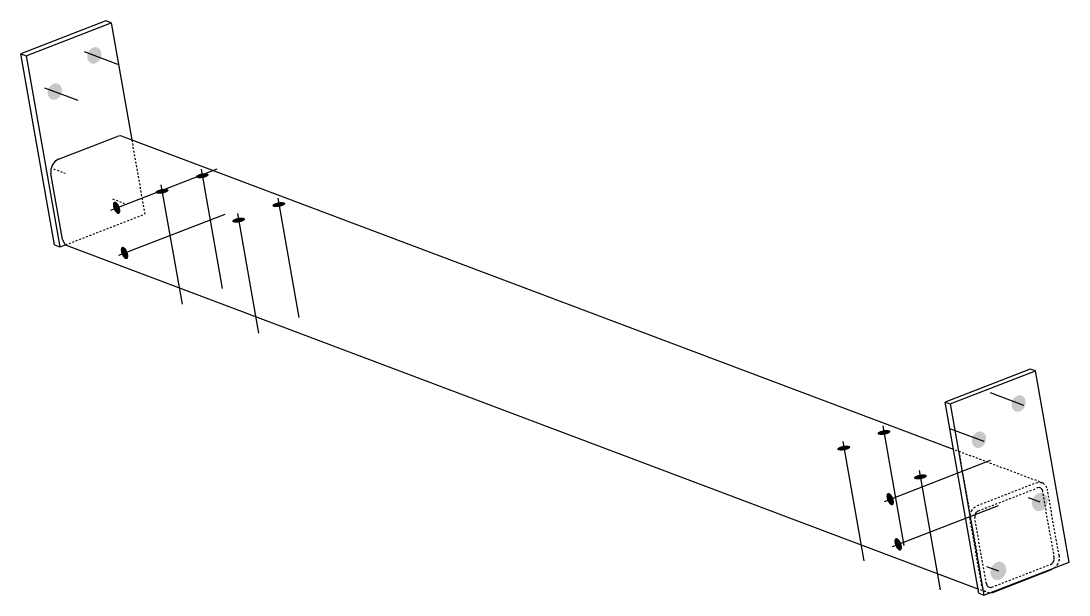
# Model space of a CAD drawing. Header units: millimetres. Extents: x 7 to 27937, y 5 to 621.
# Drawn here: x 26820 to 27937, y 10 to 621 of the extents above; entities that cross this region are included whole.
import ezdxf

# ---------------------------------------------------------------- set-up
doc = ezdxf.new("R2010")
doc.units = ezdxf.units.MM
doc.linetypes.add('DXK_LINE_DOT2', pattern=[3.9198, 1.9599, -1.9599])
doc.layers.add('STÅL', color=7, linetype='Continuous')

msp = doc.modelspace()

# ---------------------------------------------------------------- hatches: boundary and pattern name
at = {"layer": 'STÅL', "linetype": 'Continuous'}
for points in [[(26891.7, 587), (26892.5, 588.7), (26893.5, 590.2), (26894.8, 591.5), (26896.3, 592.4), (26897.8, 593), (26899.4, 593.3), (26901, 593.1), (26902.4, 592.6), (26903.7, 591.7), (26904.7, 590.4), (26905.5, 589), (26905.9, 587.3), (26906.1, 585.5), (26905.9, 583.7), (26905.4, 581.9), (26904.6, 580.2), (26903.5, 578.7), (26902.2, 577.4), (26900.7, 576.5), (26899.2, 575.9), (26897.6, 575.6), (26896.1, 575.8), (26894.6, 576.3), (26893.4, 577.2), (26892.3, 578.4), (26891.6, 579.9), (26891.1, 581.6), (26891, 583.4), (26891.2, 585.2)], [(26849.5, 548.5), (26850.3, 550.2), (26851.4, 551.7), (26852.7, 552.9), (26854.2, 553.9), (26855.7, 554.5), (26857.3, 554.7), (26858.8, 554.6), (26860.3, 554), (26861.5, 553.1), (26862.6, 551.9), (26863.3, 550.4), (26863.8, 548.8), (26863.9, 547), (26863.8, 545.1), (26863.2, 543.3), (26862.4, 541.6), (26861.4, 540.1), (26860.1, 538.9), (26858.6, 537.9), (26857.1, 537.3), (26855.5, 537.1), (26854, 537.3), (26852.5, 537.8), (26851.3, 538.7), (26850.2, 539.9), (26849.4, 541.4), (26849, 543), (26848.8, 544.8), (26849, 546.7)], [(27013.9, 453.9), (27012.4, 453.7), (27011, 453.6), (27009.8, 453.6), (27008.6, 453.8), (27007.7, 454), (27007, 454.4), (27006.7, 454.8), (27006.6, 455.3), (27006.8, 455.8), (27007.3, 456.4), (27008.1, 456.9), (27009.1, 457.4), (27010.3, 457.9), (27011.6, 458.3), (27013.1, 458.6), (27014.5, 458.8), (27015.9, 458.9), (27017.2, 458.9), (27018.3, 458.7), (27019.2, 458.5), (27019.9, 458.1), (27020.3, 457.7), (27020.4, 457.2), (27020.2, 456.7), (27019.6, 456.1), (27018.9, 455.6), (27017.9, 455.1), (27016.6, 454.6), (27015.3, 454.2)], [(26971.1, 437.3), (26969.6, 437.1), (26968.2, 437), (26966.9, 437.1), (26965.8, 437.2), (26964.9, 437.4), (26964.2, 437.8), (26963.8, 438.2), (26963.8, 438.7), (26964, 439.3), (26964.5, 439.8), (26965.3, 440.4), (26966.3, 440.9), (26967.5, 441.3), (26968.8, 441.7), (26970.2, 442), (26971.7, 442.2), (26973.1, 442.3), (26974.4, 442.3), (26975.5, 442.2), (26976.4, 441.9), (26977.1, 441.6), (26977.5, 441.1), (26977.6, 440.6), (26977.3, 440.1), (26976.8, 439.6), (26976.1, 439), (26975, 438.5), (26973.8, 438), (26972.5, 437.6)], [(26925.3, 423.3), (26925.7, 421.9), (26926, 420.5), (26926.2, 419.2), (26926.1, 418.1), (26925.9, 417.1), (26925.5, 416.3), (26925, 415.7), (26924.4, 415.5), (26923.6, 415.5), (26922.8, 415.9), (26922, 416.5), (26921.2, 417.3), (26920.4, 418.4), (26919.7, 419.6), (26919.1, 420.9), (26918.7, 422.3), (26918.4, 423.7), (26918.2, 425), (26918.3, 426.2), (26918.5, 427.2), (26918.8, 428), (26919.4, 428.5), (26920, 428.7), (26920.7, 428.7), (26921.5, 428.4), (26922.4, 427.8), (26923.2, 426.9), (26924, 425.8), (26924.7, 424.6)], [(27095.5, 423.2), (27094, 423), (27092.6, 422.9), (27091.3, 422.9), (27090.2, 423), (27089.3, 423.3), (27088.6, 423.6), (27088.2, 424.1), (27088.1, 424.6), (27088.4, 425.1), (27088.9, 425.7), (27089.6, 426.2), (27090.7, 426.7), (27091.9, 427.2), (27093.2, 427.6), (27094.6, 427.9), (27096.1, 428.1), (27097.5, 428.2), (27098.8, 428.1), (27099.9, 428), (27100.8, 427.8), (27101.5, 427.4), (27101.9, 427), (27101.9, 426.5), (27101.7, 426), (27101.2, 425.4), (27100.4, 424.9), (27099.4, 424.3), (27098.2, 423.9), (27096.9, 423.5)], [(27052.7, 406.6), (27051.2, 406.4), (27049.8, 406.3), (27048.5, 406.3), (27047.4, 406.5), (27046.5, 406.7), (27045.8, 407.1), (27045.4, 407.5), (27045.3, 408), (27045.6, 408.5), (27046.1, 409.1), (27046.8, 409.6), (27047.8, 410.1), (27049.1, 410.6), (27050.4, 411), (27051.8, 411.3), (27053.3, 411.5), (27054.7, 411.6), (27056, 411.6), (27057.1, 411.4), (27058, 411.2), (27058.7, 410.8), (27059, 410.4), (27059.1, 409.9), (27058.9, 409.4), (27058.4, 408.8), (27057.6, 408.3), (27056.6, 407.8), (27055.4, 407.3), (27054.1, 406.9)], [(26933.7, 375.2), (26934.2, 373.8), (26934.5, 372.4), (26934.6, 371.1), (26934.6, 369.9), (26934.4, 368.9), (26934, 368.1), (26933.5, 367.6), (26932.9, 367.4), (26932.1, 367.4), (26931.3, 367.7), (26930.5, 368.3), (26929.7, 369.2), (26928.9, 370.2), (26928.2, 371.5), (26927.6, 372.8), (26927.1, 374.2), (26926.8, 375.6), (26926.7, 376.9), (26926.7, 378), (26926.9, 379), (26927.3, 379.8), (26927.8, 380.4), (26928.5, 380.6), (26929.2, 380.6), (26930, 380.2), (26930.8, 379.6), (26931.7, 378.8), (26932.4, 377.7), (26933.1, 376.5)], [(27876, 216.2), (27876.8, 217.9), (27877.9, 219.4), (27879.2, 220.7), (27880.6, 221.6), (27882.2, 222.2), (27883.8, 222.4), (27885.3, 222.3), (27886.7, 221.7), (27888, 220.8), (27889, 219.6), (27889.8, 218.2), (27890.3, 216.5), (27890.4, 214.7), (27890.2, 212.8), (27889.7, 211), (27888.9, 209.3), (27887.8, 207.8), (27886.5, 206.6), (27885.1, 205.6), (27883.5, 205), (27882, 204.8), (27880.4, 205), (27879, 205.5), (27877.7, 206.4), (27876.7, 207.6), (27875.9, 209.1), (27875.5, 210.8), (27875.3, 212.6), (27875.5, 214.4)], [(27739.9, 180.4), (27738.5, 180.2), (27737.1, 180.1), (27735.8, 180.1), (27734.6, 180.3), (27733.7, 180.5), (27733.1, 180.9), (27732.7, 181.3), (27732.6, 181.8), (27732.8, 182.3), (27733.3, 182.9), (27734.1, 183.4), (27735.1, 183.9), (27736.3, 184.4), (27737.6, 184.8), (27739.1, 185.1), (27740.5, 185.3), (27741.9, 185.4), (27743.2, 185.4), (27744.3, 185.2), (27745.3, 185), (27745.9, 184.6), (27746.3, 184.2), (27746.4, 183.7), (27746.2, 183.2), (27745.7, 182.6), (27744.9, 182.1), (27743.9, 181.6), (27742.7, 181.1), (27741.3, 180.7)], [(27833.9, 177.7), (27834.7, 179.4), (27835.8, 180.9), (27837.1, 182.1), (27838.5, 183.1), (27840.1, 183.7), (27841.6, 183.9), (27843.2, 183.7), (27844.6, 183.2), (27845.9, 182.3), (27846.9, 181.1), (27847.7, 179.6), (27848.1, 177.9), (27848.3, 176.2), (27848.1, 174.3), (27847.6, 172.5), (27846.8, 170.8), (27845.7, 169.3), (27844.4, 168), (27843, 167.1), (27841.4, 166.5), (27839.8, 166.3), (27838.3, 166.4), (27836.9, 167), (27835.6, 167.9), (27834.6, 169.1), (27833.8, 170.6), (27833.3, 172.2), (27833.2, 174), (27833.4, 175.9)], [(27697.1, 163.8), (27695.7, 163.6), (27694.3, 163.5), (27693, 163.5), (27691.8, 163.7), (27690.9, 163.9), (27690.3, 164.3), (27689.9, 164.7), (27689.8, 165.2), (27690, 165.7), (27690.5, 166.3), (27691.3, 166.8), (27692.3, 167.4), (27693.5, 167.8), (27694.8, 168.2), (27696.3, 168.5), (27697.7, 168.7), (27699.1, 168.8), (27700.4, 168.8), (27701.5, 168.7), (27702.4, 168.4), (27703.1, 168.1), (27703.5, 167.6), (27703.6, 167.1), (27703.4, 166.6), (27702.9, 166), (27702.1, 165.5), (27701.1, 165), (27699.9, 164.5), (27698.5, 164.1)], [(27778.7, 133.1), (27777.2, 132.9), (27775.8, 132.8), (27774.5, 132.8), (27773.4, 133), (27772.5, 133.2), (27771.8, 133.6), (27771.4, 134), (27771.4, 134.5), (27771.6, 135), (27772.1, 135.6), (27772.9, 136.1), (27773.9, 136.6), (27775.1, 137.1), (27776.4, 137.5), (27777.8, 137.8), (27779.3, 138), (27780.7, 138.1), (27782, 138.1), (27783.1, 137.9), (27784, 137.7), (27784.7, 137.3), (27785.1, 136.9), (27785.2, 136.4), (27784.9, 135.9), (27784.4, 135.3), (27783.7, 134.8), (27782.6, 134.2), (27781.4, 133.8), (27780.1, 133.4)], [(27749.2, 112.9), (27749.6, 111.5), (27749.9, 110.2), (27750.1, 108.8), (27750, 107.7), (27749.8, 106.7), (27749.5, 105.9), (27748.9, 105.4), (27748.3, 105.1), (27747.6, 105.2), (27746.8, 105.5), (27745.9, 106.1), (27745.1, 106.9), (27744.3, 108), (27743.6, 109.2), (27743, 110.5), (27742.6, 111.9), (27742.3, 113.3), (27742.1, 114.6), (27742.2, 115.8), (27742.4, 116.8), (27742.7, 117.6), (27743.3, 118.1), (27743.9, 118.3), (27744.6, 118.3), (27745.4, 118), (27746.3, 117.4), (27747.1, 116.5), (27747.9, 115.5), (27748.6, 114.2)], [(27897.9, 111.6), (27898.8, 113.5), (27900, 115.2), (27901.4, 116.6), (27903, 117.6), (27904.7, 118.3), (27906.5, 118.5), (27908.2, 118.4), (27909.8, 117.8), (27911.2, 116.8), (27912.4, 115.4), (27913.2, 113.8), (27913.7, 111.9), (27913.9, 109.9), (27913.7, 107.9), (27913.1, 105.9), (27912.2, 104), (27911, 102.3), (27909.6, 100.9), (27908, 99.9), (27906.2, 99.2), (27904.5, 99), (27902.8, 99.1), (27901.2, 99.7), (27899.8, 100.7), (27898.6, 102.1), (27897.8, 103.7), (27897.3, 105.6), (27897.1, 107.6), (27897.3, 109.6)], [(27757.7, 64.8), (27758.1, 63.4), (27758.4, 62), (27758.6, 60.7), (27758.5, 59.5), (27758.3, 58.5), (27757.9, 57.8), (27757.4, 57.2), (27756.8, 57), (27756, 57), (27755.2, 57.4), (27754.4, 58), (27753.6, 58.8), (27752.8, 59.9), (27752.1, 61.1), (27751.5, 62.4), (27751.1, 63.8), (27750.8, 65.2), (27750.6, 66.5), (27750.7, 67.7), (27750.9, 68.7), (27751.2, 69.4), (27751.8, 70), (27752.4, 70.2), (27753.1, 70.2), (27753.9, 69.9), (27754.8, 69.2), (27755.6, 68.4), (27756.4, 67.3), (27757.1, 66.1)], [(27853.7, 38.2), (27854.6, 40), (27855.8, 41.7), (27857.2, 43.1), (27858.8, 44.2), (27860.5, 44.8), (27862.3, 45.1), (27864, 44.9), (27865.6, 44.3), (27867, 43.3), (27868.1, 42), (27869, 40.3), (27869.5, 38.5), (27869.7, 36.5), (27869.5, 34.4), (27868.9, 32.4), (27868, 30.5), (27866.8, 28.9), (27865.4, 27.5), (27863.8, 26.4), (27862, 25.7), (27860.3, 25.5), (27858.6, 25.7), (27857, 26.3), (27855.6, 27.3), (27854.4, 28.6), (27853.6, 30.2), (27853.1, 32.1), (27852.9, 34.1), (27853.1, 36.1)]]:
    msp.add_hatch(color=96, dxfattribs=at).paths.add_polyline_path(points)

# ---------------------------------------------------------------- linework, layer by layer
at = {"layer": 'STÅL', "color": 2, "linetype": 'Continuous'}
for p, q in [((26910.9, 621.1), (26820.3, 586.1)), ((26825.8, 584), (26916.3, 619.1)), ((26916.3, 619.1), (26910.9, 621.1)), ((26916.3, 619.1), (26938.3, 494.4)), ((26820.3, 586.1), (26825.8, 584)), ((26856.2, 382.5), (26820.3, 586.1)), ((26825.8, 584), (26861.7, 380.4)), ((26860.2, 473.8), (26922.7, 498)), ((26926.7, 498.6), (26922.7, 498)), ((26930.3, 497.4), (26926.7, 498.6)), ((27813.6, 164.7), (26930.3, 497.4)), ((26856.5, 471.4), (26853.8, 467.8)), ((26860.2, 473.8), (26856.5, 471.4)), ((26853.8, 467.8), (26852.3, 463.4)), ((26852.3, 463.4), (26852.3, 458.8)), ((26864.7, 388.5), (26852.3, 458.8)), ((26856.2, 382.5), (26861.7, 380.4)), ((26861.7, 380.4), (26867.9, 382.8)), ((26864.7, 388.5), (26866.2, 384.5)), ((26866.2, 384.5), (26868.9, 381.8)), ((27839.8, 16), (26868.9, 381.8)), ((27895.2, 250.3), (27804.7, 215.2)), ((27810.1, 213.2), (27900.7, 248.3)), ((27900.7, 248.3), (27895.2, 250.3)), ((27936.6, 44.7), (27900.7, 248.3)), ((27804.7, 215.2), (27810.1, 213.2)), ((27840.6, 11.6), (27804.7, 215.2)), ((27810.1, 213.2), (27846, 9.6)), ((27846, 9.6), (27936.6, 44.7)), ((27855.4, 12.4), (27918, 36.7)), ((27921.1, 38.7), (27918, 36.7)), ((27840.6, 11.6), (27846, 9.6)), ((27852, 11.9), (27855.4, 12.4))]:
    msp.add_line(p, q, dxfattribs=at)
at = {"layer": 'STÅL', "color": 96, "linetype": 'Continuous'}
for p, q in [((26887.6, 588.5), (26923, 575.2)), ((26845.5, 550), (26880.9, 536.7)), ((26916, 419.7), (27029.2, 463.6)), ((27012.2, 463.2), (27034.7, 336)), ((26969.4, 446.6), (26991.9, 319.4)), ((27093.8, 432.5), (27116.3, 305.2)), ((26924.5, 371.6), (27037.7, 415.4)), ((27051, 415.9), (27073.4, 288.6)), ((27888.3, 211.6), (27853, 224.9)), ((27738.3, 189.7), (27760.7, 62.4)), ((27846.2, 173), (27810.8, 186.4)), ((27695.5, 173.1), (27717.9, 45.9)), ((27739.9, 109.3), (27853.1, 153.2)), ((27777, 142.4), (27799.5, 15.1)), ((27893, 113.5), (27905.5, 108.8)), ((27748.4, 61.2), (27861.6, 105)), ((27848.8, 40), (27861.3, 35.3))]:
    msp.add_line(p, q, dxfattribs=at)
at = {"layer": 'STÅL', "color": 7, "linetype": 'DXK_LINE_DOT2'}
for p, q in [((26938.3, 494.4), (26952.2, 415.5)), ((26867.9, 382.8), (26952.2, 415.5)), ((27909.2, 128.7), (27813.6, 164.7)), ((27839.1, 105), (27901.6, 129.2)), ((27840.1, 99.4), (27902.6, 123.7)), ((27901.6, 129.2), (27905.6, 129.8)), ((27904.6, 124), (27902.6, 123.7)), ((27906.4, 123.4), (27904.6, 124)), ((27905.6, 129.8), (27909.2, 128.7)), ((27907.8, 122), (27906.4, 123.4)), ((27909.2, 128.7), (27912, 125.9)), ((27912, 125.9), (27913.5, 121.9)), ((27908.5, 120), (27907.8, 122)), ((27920.9, 49.7), (27908.5, 120)), ((27925.9, 51.6), (27913.5, 121.9)), ((27832.7, 99), (27835.4, 102.7)), ((27835.4, 102.7), (27839.1, 105)), ((27831.2, 94.6), (27832.7, 99)), ((27831.2, 90.1), (27831.2, 94.6)), ((27843.6, 19.7), (27831.2, 90.1)), ((27836.8, 96.5), (27836.1, 94.2)), ((27836.1, 94.2), (27836.1, 92)), ((27848.5, 21.6), (27836.1, 92)), ((27838.2, 98.3), (27836.8, 96.5)), ((27840.1, 99.4), (27838.2, 98.3)), ((27918.8, 43.4), (27920.2, 45.2)), ((27920.2, 45.2), (27920.9, 47.4)), ((27920.9, 47.4), (27920.9, 49.7)), ((27925.9, 47.1), (27924.4, 42.6)), ((27925.9, 51.6), (27925.9, 47.1)), ((27854.4, 18), (27917, 42.2)), ((27917, 42.2), (27918.8, 43.4)), ((27921.6, 39), (27921.1, 38.7)), ((27924.4, 42.6), (27921.6, 39)), ((27847.8, 13), (27839.8, 16)), ((27845.1, 15.8), (27843.6, 19.7)), ((27847.8, 13), (27845.1, 15.8)), ((27851.5, 11.8), (27847.8, 13)), ((27848.5, 21.6), (27849.2, 19.7)), ((27849.2, 19.7), (27850.6, 18.3)), ((27850.6, 18.3), (27852.4, 17.7)), ((27851.5, 11.8), (27852, 11.9)), ((27852.4, 17.7), (27854.4, 18))]:
    msp.add_line(p, q, dxfattribs=at)
at = {"layer": 'STÅL', "color": 96, "linetype": 'DXK_LINE_DOT2'}
for p, q in [((26855.1, 463.6), (26867.6, 458.9)), ((26917.9, 431.5), (26930.4, 426.8)), ((27819.8, 159), (27842.3, 31.7))]:
    msp.add_line(p, q, dxfattribs=at)

doc.saveas('drawing.dxf')
